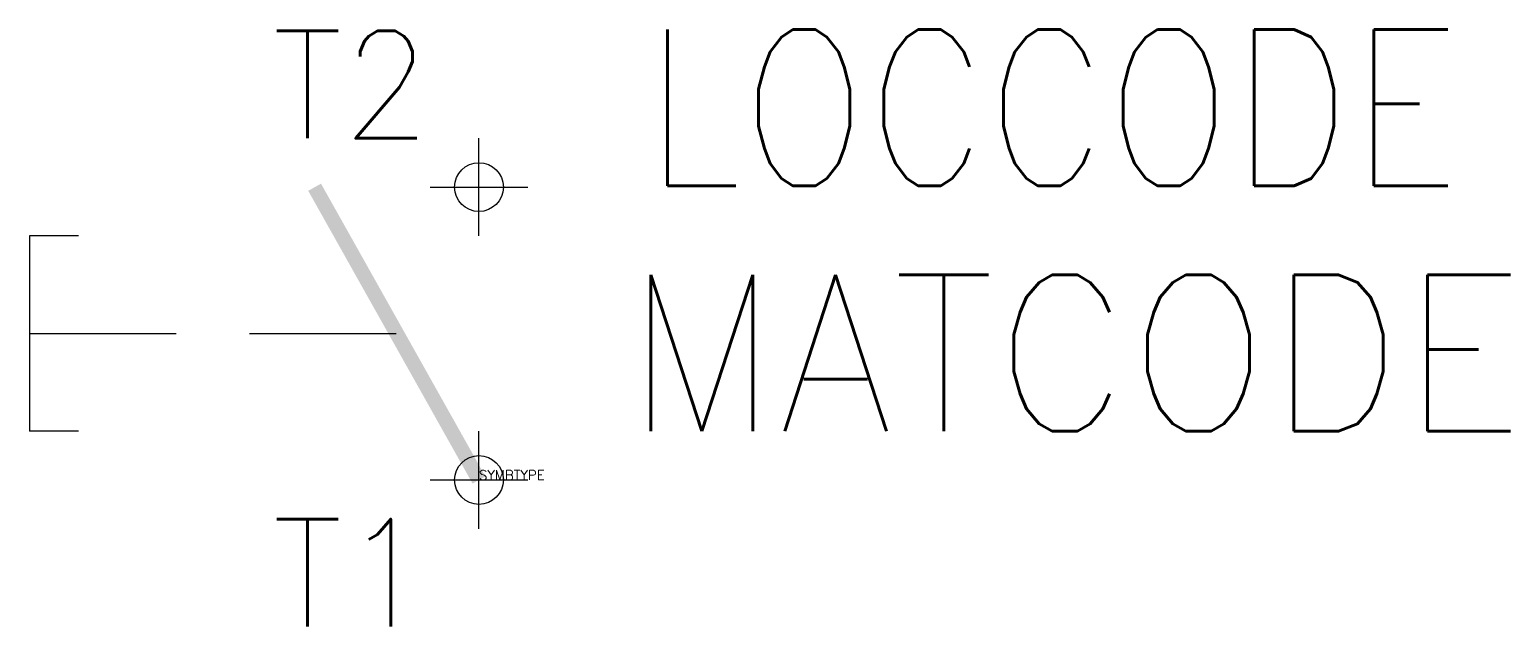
# Model space of a CAD drawing. Extents: x 55.8 to 86.1, y 189 to 201.2.
import ezdxf
from ezdxf.enums import TextEntityAlignment as Align

# ---------------------------------------------------------------- set-up
doc = ezdxf.new("R2010")
doc.units = 0
doc.header["$LTSCALE"] = 6
doc.header["$MEASUREMENT"] = 0
doc.header["$PDMODE"] = 34
doc.linetypes.add('DASHED', pattern=[0.75, 0.5, -0.25])
doc.layers.get('0').update_dxf_attribs({"linetype": 'CONTINUOUS'})
for name, color, linetype in [('1', 8, 'CONTINUOUS'), ('10', 8, 'DASHED'), ('11', 30, 'DASHED'), ('12', 30, 'DASHED'), ('3', 30, 'CONTINUOUS'), ('9', 8, 'DASHED'), ('C', 7, 'CONTINUOUS')]:
    doc.layers.add(name, color=color, linetype=linetype)
doc.styles.add('DINY', font='SIMPLEX', dxfattribs={"width": 0.95})
doc.styles.add('ROMANS', font='ROMANS', dxfattribs={"width": 0.85})
doc.styles.get("Standard").update_dxf_attribs({"font": 'simplex', "width": 0.85})

msp = doc.modelspace()

# ---------------------------------------------------------------- linework, layer by layer
at = {"layer": '1', "const_width": 0.3}
msp.add_lwpolyline([(65, 192), (61.637, 197.997)], dxfattribs=at)
at = {"layer": '3'}
for p, q in [((55.804, 197), (55.804, 193)), ((56.804, 197), (55.804, 197)), ((56.804, 193), (55.804, 193))]:
    msp.add_line(p, q, dxfattribs=at)
at = {"layer": '9'}
msp.add_line((55.804, 195), (63.318, 195), dxfattribs=at)
at = {"layer": 'C', "color": 1}
msp.add_point((65, 198), dxfattribs=at)
at = {"layer": 'C', "color": 2}
msp.add_point((65, 192), dxfattribs=at)

# ---------------------------------------------------------------- texts
at = {"flags": 1}
msp.add_attdef('SYMBTYPE', (65, 192), 'SL', height=0.2, dxfattribs=at)
at = {"layer": '10', "style": 'DINY', "width": 0.95}
for tag, p in [('T2', (64, 199)), ('T1', (64, 189))]:
    msp.add_attdef(tag, text='', height=2.2, dxfattribs=at).set_placement(p, align=Align.RIGHT)
at = {"layer": '11', "style": 'ROMANS', "width": 0.85}
msp.add_attdef('LOCCODE', (68.393, 198.027), '', height=3.2, dxfattribs=at)
at = {"layer": '12', "style": 'DINY', "width": 0.95}
msp.add_attdef('MATCODE', (68, 193), '', height=3.2, dxfattribs=at)

doc.saveas('drawing.dxf')
